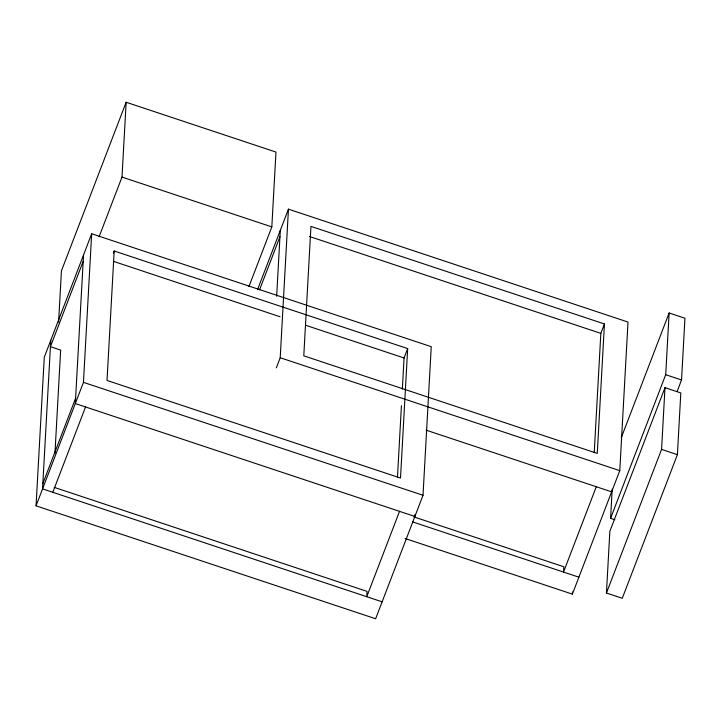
<?xml version="1.0" encoding="UTF-8"?>
<svg xmlns="http://www.w3.org/2000/svg" width="721" height="721" viewBox="0 0 721 721"><rect width="100%" height="100%" fill="white"/><g stroke="black" fill="none" stroke-linecap="round" stroke-linejoin="round"><path stroke-width="1.08" d="M36.05 505.836L44.278 357.246L91.675 233.766L431.248 346.684L423.02 495.273L375.623 618.744L36.05 505.836L83.447 382.355L91.675 233.766M50.776 340.303L42.548 488.892L382.121 601.81M58.59 322.215L61.438 270.844L126.148 102.256L275.963 152.068L271.826 226.899L248.916 286.588M54.949 453.32L60.663 350.091L50.425 346.684L83.185 261.344M83.537 254.964L75.308 403.553L414.881 516.461L414.999 514.334M114.188 250.998L107.014 380.445L400.506 478.041L407.671 348.594L114.188 250.998L113.386 253.089M99.092 236.767L122.002 177.087L126.148 102.256M276.657 296.286L280.307 230.341M276.341 367.827L280.217 357.742L288.445 209.153L628.009 322.062L619.781 470.651L572.384 594.131L405.031 538.479M397.46 477.356L401.426 405.725M402.345 389.034L404.066 357.986L407.671 348.594M572.384 594.131L572.51 591.896M594.221 452.77L600.836 333.372L604.441 323.972L310.949 226.385L303.784 355.832L597.276 453.419L604.441 323.972M606.442 593.023L609.858 531.305L664.987 387.673L680.813 392.936L677.398 454.663L622.268 598.286L606.442 593.023L661.572 449.399L664.987 387.673M614.797 519.733L610.579 518.336L612.192 489.153M610.579 518.336L665.708 374.713L669.124 312.986L684.95 318.249L681.534 379.967L677.109 391.503M42.845 483.575L75.606 398.235M52.795 492.299L85.556 406.959M257.532 289.671L288.445 209.153M259.578 289.806L279.955 236.722M399.524 511.36L366.764 596.7L367.052 591.382L54.156 487.342M596.285 486.738L563.525 572.086L563.822 566.769L413.89 516.912M621.241 437.746L669.124 312.986M309.48 236.488L600.836 333.372M122.002 177.087L271.826 226.899M665.708 374.713L681.534 379.967M113.774 261.462L280.063 316.753M305.623 325.252L404.066 357.986M661.572 449.399L677.398 454.663M280.217 357.742L619.781 470.651M426.156 430.167L611.651 491.848M83.447 382.355L423.02 495.273M412.538 521.878L578.891 577.188"/></g></svg>
